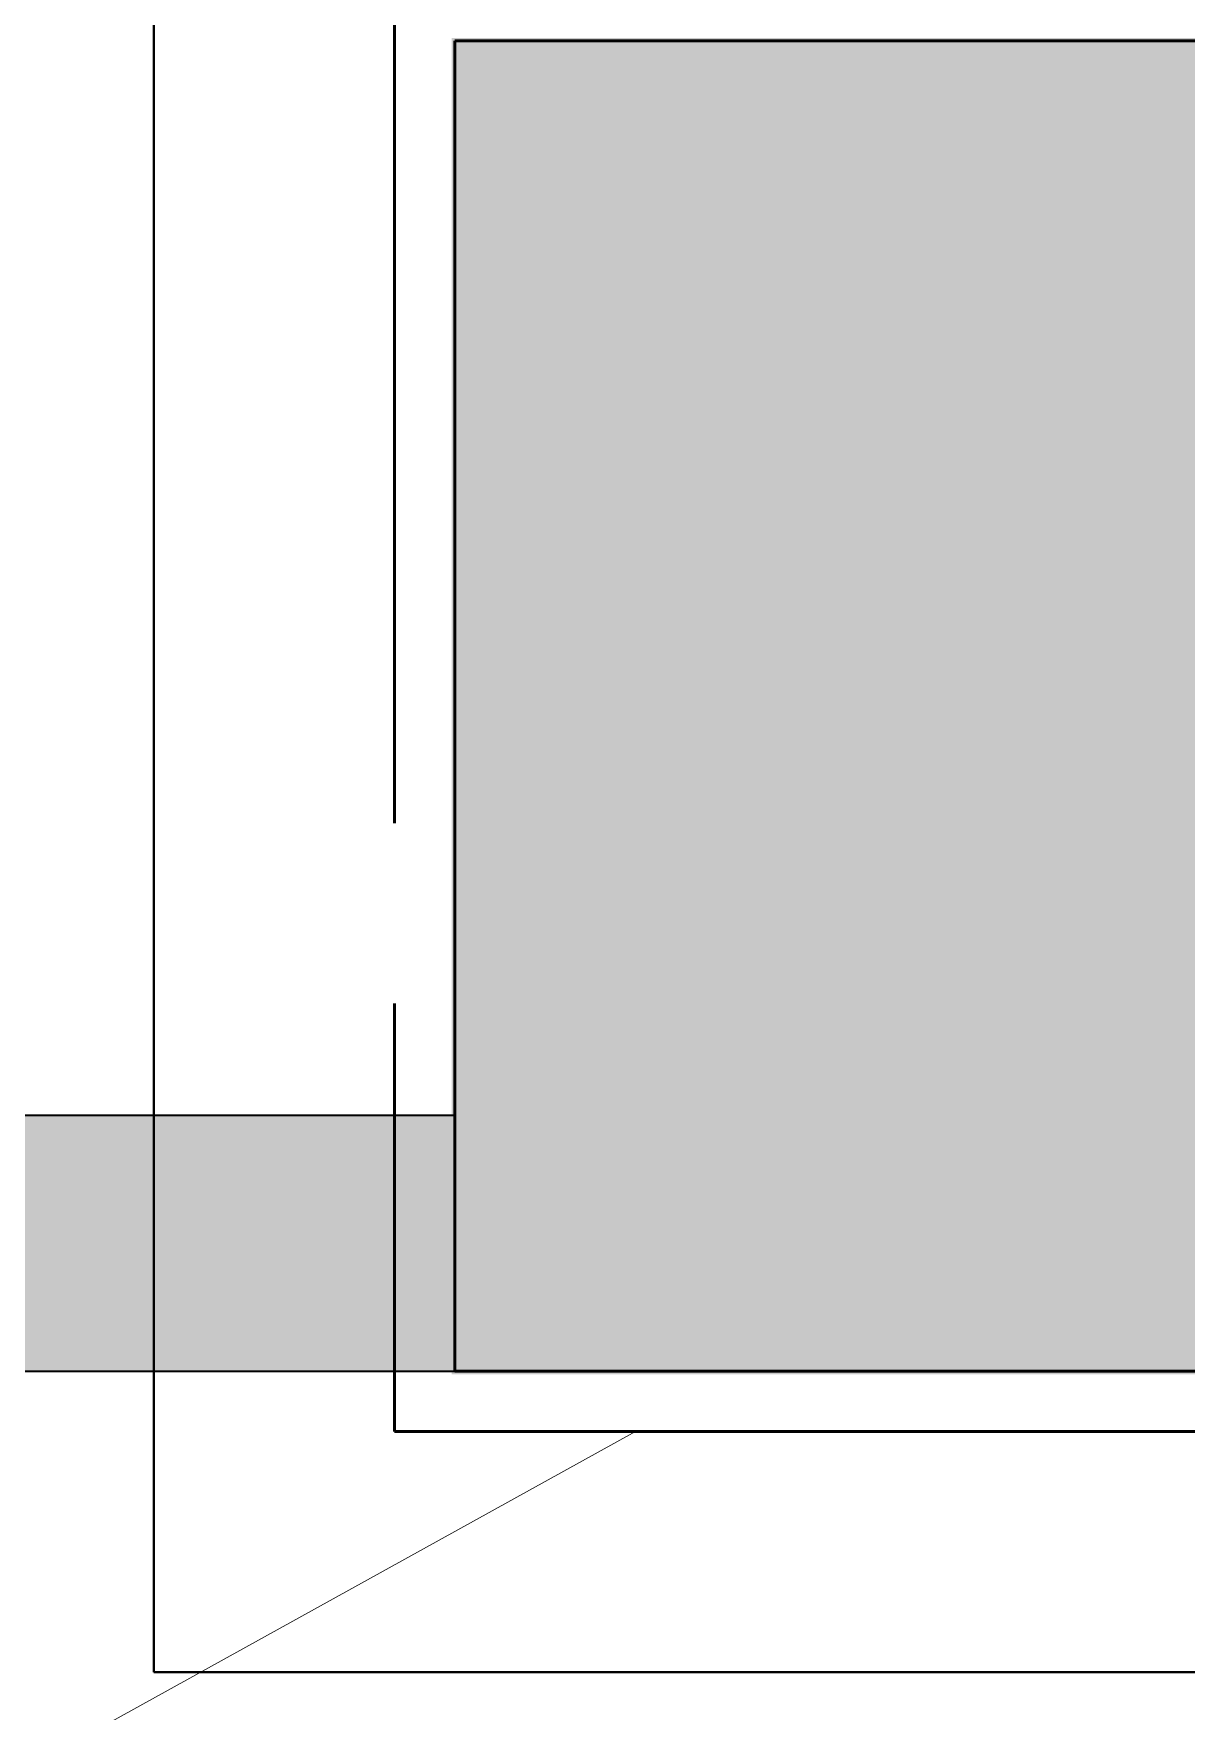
# Model space of a CAD drawing. Header units: millimetres. Extents: x -6059 to 42124, y -4267 to 3729.
# Drawn here: x -247 to 429, y -199 to 784 of the extents above; entities that cross this region are included whole.
import ezdxf

# ---------------------------------------------------------------- set-up
doc = ezdxf.new("R2010")
doc.units = ezdxf.units.MM
doc.linetypes.add('DASH_494_106', pattern=[599.722222, 493.888889, -105.833333])
for name, color, linetype in [('GEOFAB', 5, 'Continuous'), ('LEADERS', 7, 'Continuous'), ('MODULE_ART', 7, 'Continuous'), ('PIPES', 7, 'Continuous'), ('TANK', 7, 'Continuous')]:
    doc.layers.add(name, color=color, linetype=linetype)

# ---------------------------------------------------------------- blocks, each defined once
blk = doc.blocks.new('atlancube_face')
at = {"true_color": 0x000000}
blk.add_solid([(-1.79, -1.79), (1151.79, -1.79), (-1.79, 781.79), (1151.79, 781.79)], dxfattribs=at)

msp = doc.modelspace()

# ---------------------------------------------------------------- linework, layer by layer
at = {"layer": 'GEOFAB', "color": 6, "lineweight": 40}
for q in [(-176.39, 1280), (39276.39, -176.39)]:
    msp.add_line((-176.39, -176.39), q, dxfattribs=at)
at = {"layer": 'GEOFAB', "color": 5, "linetype": 'DASH_494_106', "lineweight": 53}
msp.add_lwpolyline([(-35.28, -35.28), (39135.28, -35.28), (39135.28, 815.28), (-35.28, 815.28)], close=True, dxfattribs=at)
at = {"layer": 'LEADERS', "lineweight": 18}
msp.add_line((-952.5, -620.89), (105.83, -35.28), dxfattribs=at)
at = {"layer": 'PIPES', "lineweight": 35}
msp.add_lwpolyline([(-705.56, 0), (0, 0), (0, 150), (-705.56, 150)], close=True, dxfattribs=at)
at = {"layer": 'PIPES', "true_color": 0xbfbfbf}
msp.add_solid([(-705.56, 0), (0, 0), (-705.56, 150), (0, 150)], dxfattribs=at)
at = {"layer": 'TANK', "lineweight": 53}
msp.add_lwpolyline([(0, 0), (39100, 0), (39100, 780), (0, 780)], close=True, dxfattribs=at)

# ---------------------------------------------------------------- block references
at = {"layer": 'MODULE_ART'}
msp.add_blockref('atlancube_face', (0, 0), dxfattribs=at)

doc.saveas('drawing.dxf')
